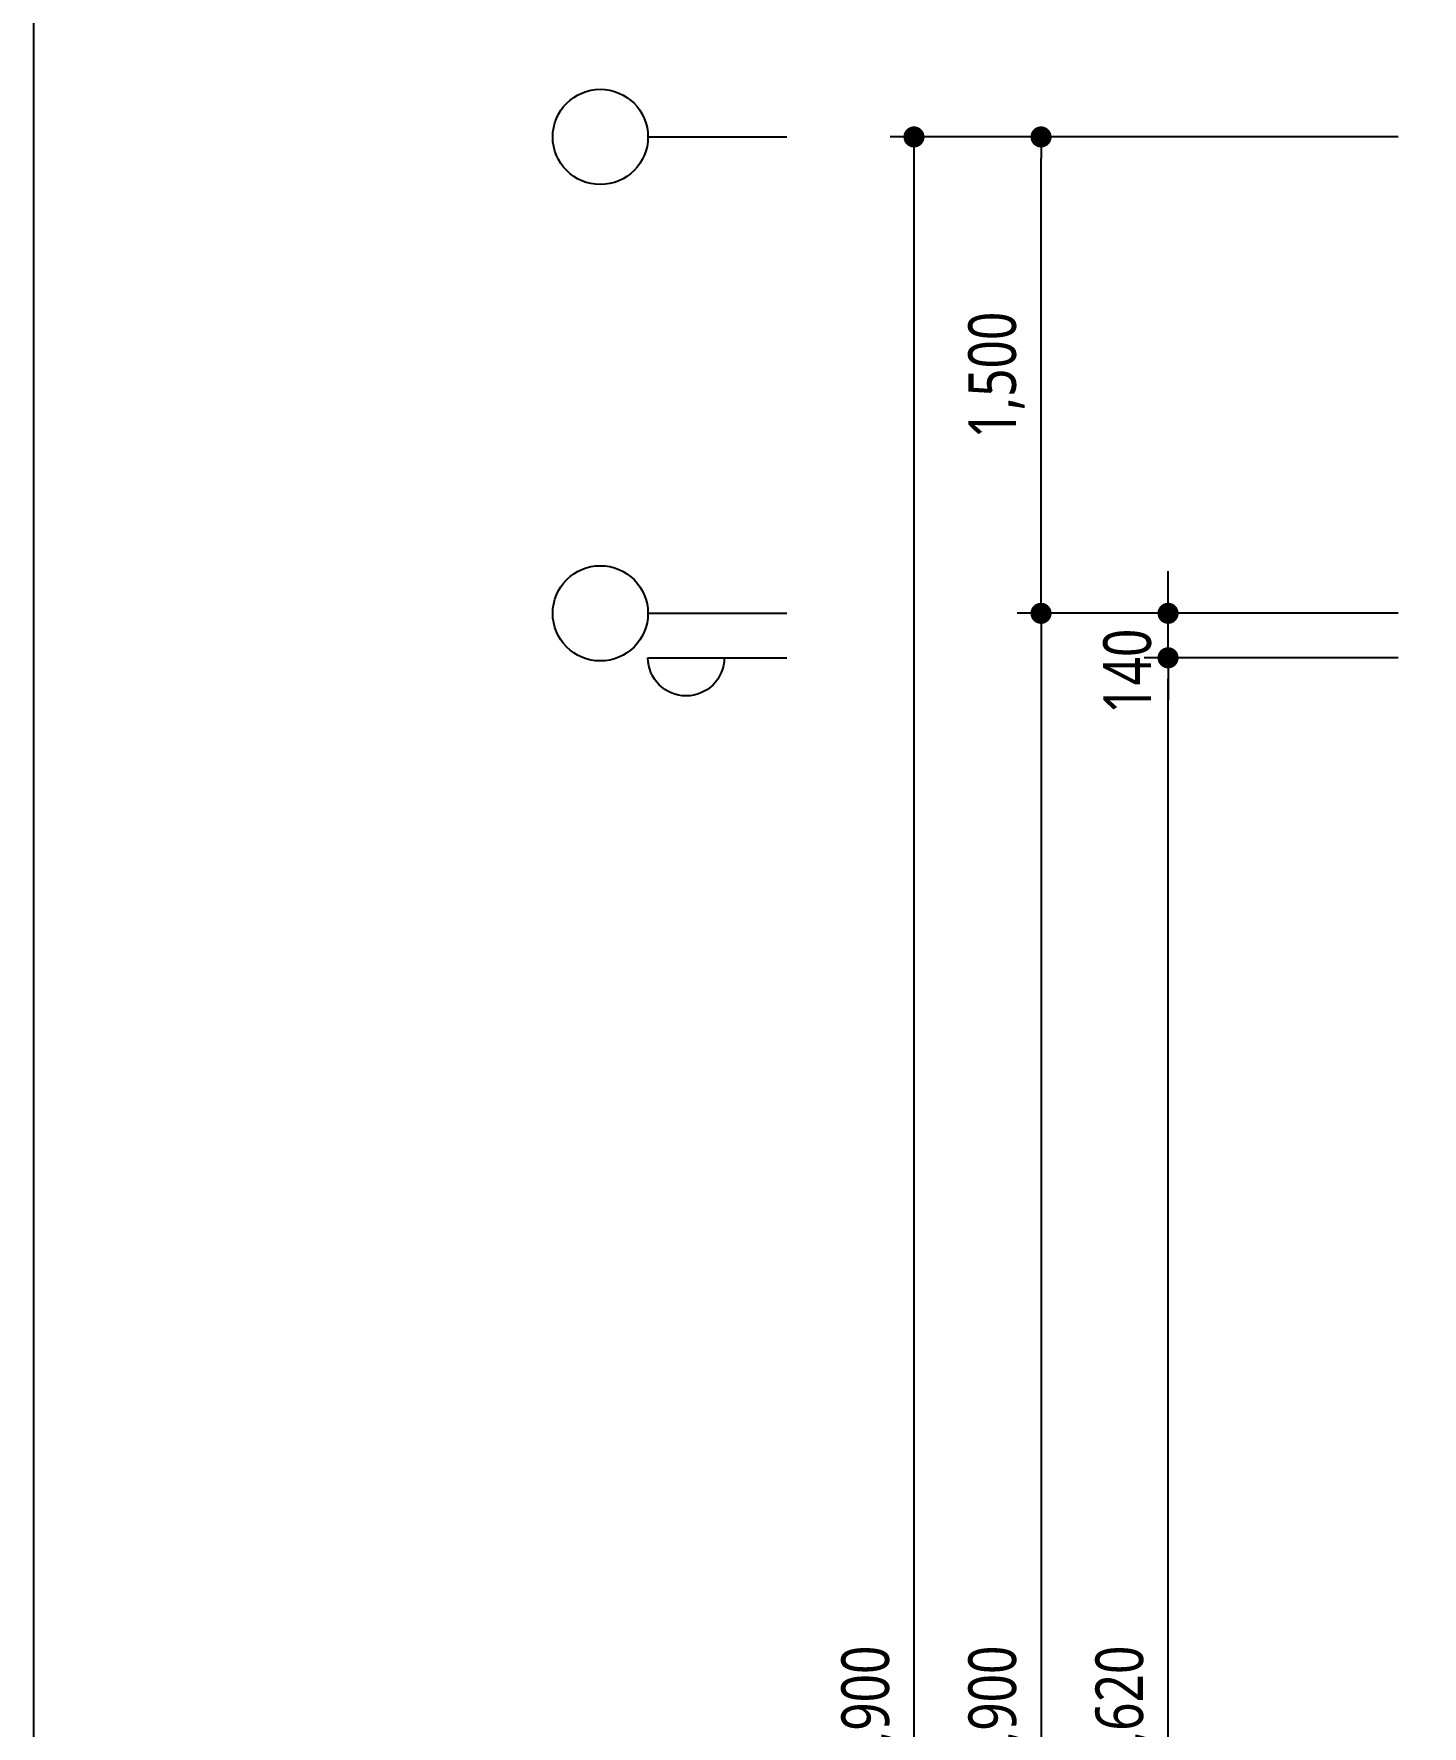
# Model space of a CAD drawing. Header units: millimetres. Extents: x -33000 to 294000, y 0 to 42408.
# Drawn here: x 211235 to 215606, y 16111 to 21439 of the extents above; entities that cross this region are included whole.
import ezdxf

# ---------------------------------------------------------------- set-up
doc = ezdxf.new("R2010")
doc.units = ezdxf.units.MM
doc.header["$LTSCALE"] = 50
doc.layers.add('cloud', color=7, linetype='Continuous', true_color=0xb3ef8f, plot=False)
doc.layers.add('DIM', color=7, linetype='Continuous')
doc.styles.add('ANU-TEXT 0', font='malgun.ttf', dxfattribs={"width": 0.8})
doc.dimstyles.new('UDIM-외부', dxfattribs={"dimscale": 50, "dimtxt": 3, "dimasz": 1.33, "dimexe": 1.5, "dimexo": 1.5, "dimgap": 1, "dimtad": 1, "dimdec": 0, "dimzin": 0, "dimdsep": 46, "dimlunit": 6, "dimtxsty": 'ANU-TEXT 0', "dimblk": 'DOT', "dimcen": 0.09, "dimdle": 1.5, "dimclrd": 256, "dimclre": 256, "dimclrt": 3, "dimadec": 0, "dimazin": 0, "dimtfac": 1, "dimtdec": 0, "dimtix": 1, "dimtmove": 2, "dimatfit": 3, "dimfxl": 1.5, "dimtolj": 1, "dimtzin": 0, "dimlwd": -1, "dimarcsym": 0})

# ---------------------------------------------------------------- blocks, each defined once
blk = doc.blocks.new('_Dot')
at = {"color": 0, "linetype": 'ByBlock', "lineweight": -2}
blk.add_line((-0.5, 0), (-1, 0), dxfattribs=at)
at = {"color": 0, "linetype": 'ByBlock', "const_width": 0.5}
blk.add_lwpolyline([(-0.25, 0, 1), (0.25, 0, 1)], format="xyb", close=True, dxfattribs=at)
blk = doc.blocks.new('*D34')
at = {"transparency": 16777216}
for p, q in [((-1655, 8466.5), (-1655, 8533)), ((-1655, 8260), (-1655, 8400)), ((-1655, 8193.5), (-1655, 8127))]:
    blk.add_line(p, q, dxfattribs=at)
at = {"lineweight": -2, "transparency": 16777216}
for p, q in [((-930, 8400), (-1730, 8400)), ((-930, 8260), (-1730, 8260))]:
    blk.add_line(p, q, dxfattribs=at)
at = {"layer": 'Defpoints', "color": 0, "transparency": 16777216}
for p in [(-1655, 8400), (-855, 8400), (-855, 8260)]:
    blk.add_point(p, dxfattribs=at)
at = {"transparency": 16777216, "xscale": 66.5, "yscale": 66.5, "zscale": 66.5}
for p, rotation in [((-1655, 8400), 270), ((-1655, 8260), 90)]:
    blk.add_blockref('_Dot', p, dxfattribs=dict(at, rotation=rotation))
at = {"transparency": 16777216, "insert": (-1782.9, 8217.6), "char_height": 150, "attachment_point": 5, "rotation": 90, "style": 'ANU-TEXT 0'}
blk.add_mtext('\\A1;140', dxfattribs=at)
blk = doc.blocks.new('*D36')
at = {"lineweight": -2, "transparency": 16777216}
for p, q in [((-930, 9900), (-2130, 9900)), ((-930, 8400), (-2130, 8400))]:
    blk.add_line(p, q, dxfattribs=at)
at = {"transparency": 16777216}
blk.add_line((-2055, 8466.5), (-2055, 9833.5), dxfattribs=at)
at = {"layer": 'Defpoints', "color": 0, "transparency": 16777216}
for p in [(-2055, 9900), (-855, 9900), (-855, 8400)]:
    blk.add_point(p, dxfattribs=at)
at = {"transparency": 16777216, "xscale": 66.5, "yscale": 66.5, "zscale": 66.5}
for p, rotation in [((-2055, 9900), 90), ((-2055, 8400), 270)]:
    blk.add_blockref('_Dot', p, dxfattribs=dict(at, rotation=rotation))
at = {"transparency": 16777216, "insert": (-2195.5, 9150), "char_height": 150, "attachment_point": 5, "rotation": 90, "style": 'ANU-TEXT 0'}
blk.add_mtext('\\A1;1,500', dxfattribs=at)
blk = doc.blocks.new('*D37')
at = {"lineweight": -2, "transparency": 16777216}
for p, q in [((-930, 8400), (-2130, 8400)), ((-930, 1500), (-2130, 1500))]:
    blk.add_line(p, q, dxfattribs=at)
at = {"transparency": 16777216}
blk.add_line((-2055, 8333.5), (-2055, 1566.5), dxfattribs=at)
at = {"layer": 'Defpoints', "color": 0, "transparency": 16777216}
for p in [(-855, 8400), (-2055, 1500), (-855, 1500)]:
    blk.add_point(p, dxfattribs=at)
at = {"transparency": 16777216, "xscale": 66.5, "yscale": 66.5, "zscale": 66.5}
for p, rotation in [((-2055, 8400), 90), ((-2055, 1500), 270)]:
    blk.add_blockref('_Dot', p, dxfattribs=dict(at, rotation=rotation))
at = {"transparency": 16777216, "insert": (-2195.1, 4950), "char_height": 150, "attachment_point": 5, "rotation": 90, "style": 'ANU-TEXT 0'}
blk.add_mtext('\\A1;6,900', dxfattribs=at)
blk = doc.blocks.new('*D40')
at = {"lineweight": -2, "transparency": 16777216}
for p, q in [((-930, 9900), (-2530, 9900)), ((-930, 0), (-2530, 0))]:
    blk.add_line(p, q, dxfattribs=at)
at = {"transparency": 16777216}
blk.add_line((-2455, 9833.5), (-2455, 66.5), dxfattribs=at)
at = {"layer": 'Defpoints', "color": 0, "transparency": 16777216}
for p in [(-855, 9900), (-2455, 0), (-855, 0)]:
    blk.add_point(p, dxfattribs=at)
at = {"transparency": 16777216, "xscale": 66.5, "yscale": 66.5, "zscale": 66.5}
for p, rotation in [((-2455, 9900), 90), ((-2455, 0), 270)]:
    blk.add_blockref('_Dot', p, dxfattribs=dict(at, rotation=rotation))
at = {"transparency": 16777216, "insert": (-2595.1, 4950), "char_height": 150, "attachment_point": 5, "rotation": 90, "style": 'ANU-TEXT 0'}
blk.add_mtext('\\A1;9,900', dxfattribs=at)
blk = doc.blocks.new('중심')
blk.add_line((-350, 0), (0, 0))
blk.add_circle((-470, 0), 120)
blk = doc.blocks.new('안목')
blk.add_line((-350, 0), (0, 0))
blk.add_arc((-254, 0), 96, 0, 180)
blk = doc.blocks.new('*D43')
at = {"lineweight": -2, "transparency": 16777216}
for p, q in [((-930, 8260), (-1730, 8260)), ((-930, 1640), (-1730, 1640))]:
    blk.add_line(p, q, dxfattribs=at)
at = {"transparency": 16777216}
blk.add_line((-1655, 1706.5), (-1655, 8193.5), dxfattribs=at)
at = {"layer": 'Defpoints', "color": 0, "transparency": 16777216}
for p in [(-1655, 8260), (-855, 8260), (-855, 1640)]:
    blk.add_point(p, dxfattribs=at)
at = {"transparency": 16777216, "xscale": 66.5, "yscale": 66.5, "zscale": 66.5}
for p, rotation in [((-1655, 8260), 90), ((-1655, 1640), 270)]:
    blk.add_blockref('_Dot', p, dxfattribs=dict(at, rotation=rotation))
at = {"transparency": 16777216, "insert": (-1795.1, 4950), "char_height": 150, "attachment_point": 5, "rotation": 90, "style": 'ANU-TEXT 0'}
blk.add_mtext('\\A1;6,620', dxfattribs=at)
blk = doc.blocks.new('A$C106dcd83')
at = {"xscale": 1.25, "yscale": 1.25, "zscale": 1.25}
for p in [(-2855, 9900), (-2855, 8400)]:
    blk.add_blockref('중심', p, dxfattribs=at)
at = {"xscale": -1.25, "yscale": 1.25, "zscale": 1.25, "rotation": 180}
blk.add_blockref('안목', (-2855, 8260), dxfattribs=at)
for base, p1, p2, picture, middle in [((-2455, 0), (-855, 9900), (-855, 0), '*D40', (-2595.1, 4950)), ((-2055, 9900), (-855, 8400), (-855, 9900), '*D36', (-2195.5, 9150)), ((-2055, 1500), (-855, 8400), (-855, 1500), '*D37', (-2195.1, 4950)), ((-1655, 8260), (-855, 1640), (-855, 8260), '*D43', (-1795.1, 4950))]:
    dim = blk.add_linear_dim(base=base, p1=p1, p2=p2, angle=90, dimstyle='UDIM-외부', override={"dimclrd": 256, "dimclre": 256, "dimclrt": 256})
    dim.commit()
    dim.dimension.update_dxf_attribs({"geometry": picture, "text_midpoint": middle})
dim = blk.add_linear_dim(base=(-1655, 8400), p1=(-855, 8260), p2=(-855, 8400), angle=90, dimstyle='UDIM-외부', override={"dimclrd": 256, "dimclre": 256, "dimclrt": 256})
dim.commit()
dim.dimension.update_dxf_attribs({"geometry": '*D34', "text_midpoint": (-1782.9, 8217.6), "dimtype": 160})

msp = doc.modelspace()

# ---------------------------------------------------------------- linework, layer by layer
at = {"layer": 'cloud'}
msp.add_lwpolyline([(211235, 28850), (247950, 28850), (247950, 909.2), (211235, 909.2)], close=True, dxfattribs=at)

# ---------------------------------------------------------------- block references
at = {"layer": 'DIM'}
msp.add_blockref('A$C106dcd83', (216461.2, 11214.6), dxfattribs=at)

doc.saveas('drawing.dxf')
